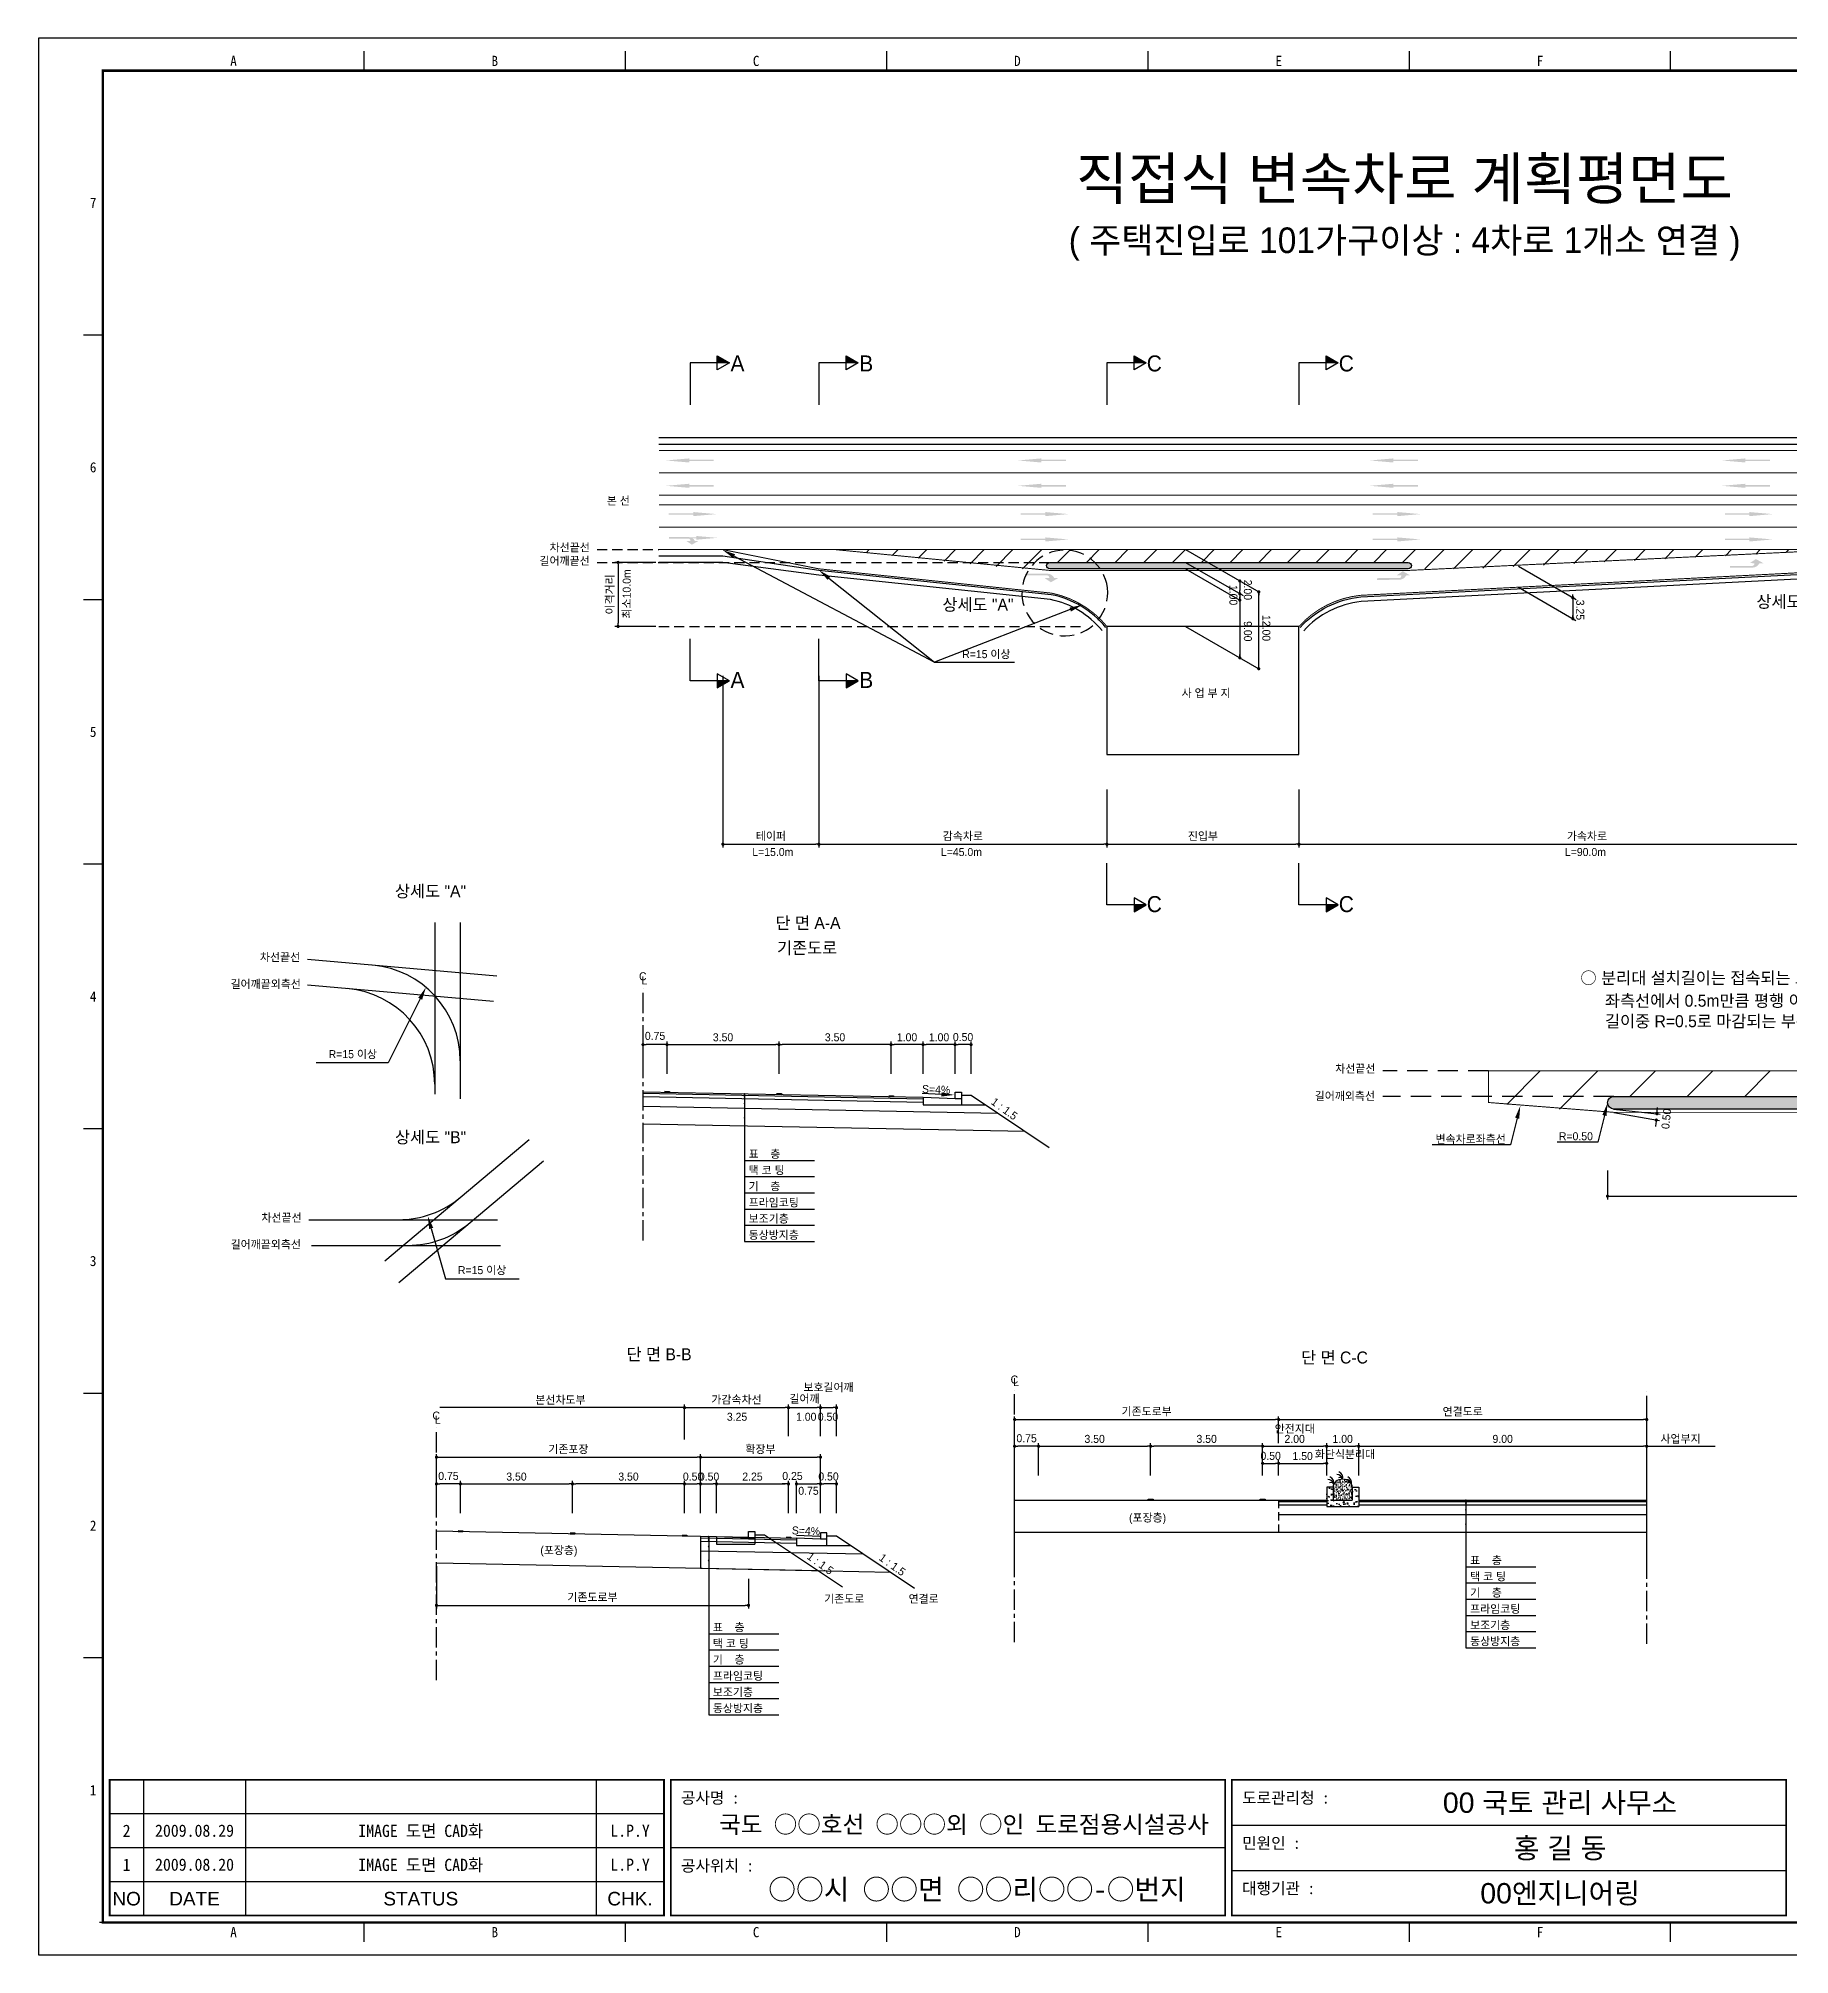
# Model space of a CAD drawing. Header units: millimetres. Extents: x 514 to 938, y -6 to 294.
# Drawn here: x 514.4 to 788, y -5.6 to 293.7 of the extents above; entities that cross this region are included whole.
import ezdxf
from ezdxf.enums import TextEntityAlignment as Align

# ---------------------------------------------------------------- set-up
doc = ezdxf.new("R2010")
doc.units = ezdxf.units.MM
doc.linetypes.add('CENTER', pattern=[50.8, 31.75, -6.35, 6.35, -6.35])
doc.linetypes.add('HIDDEN', pattern=[9.525, 6.35, -3.175])
for name, color, linetype in [('CC-GSTR-0004', 4, 'Continuous'), ('CM-LANE-0030', 30, 'Continuous'), ('CZ-DIMT-0002', 7, 'Continuous'), ('CZ-EXST-0002', 1, 'Continuous'), ('CZ-LIN1-0007', 7, 'Continuous'), ('CZ-LIN2-0003', 3, 'Continuous'), ('CZ-LINE-0001', 7, 'Continuous'), ('CZ-TEXT-BOX0', 7, 'Continuous'), ('TITLE', 7, 'Continuous')]:
    doc.layers.add(name, color=color, linetype=linetype)
doc.styles.add('견고딕', font='arial.ttf')
doc.styles.add('돋움', font='')
doc.styles.add('돋음체', font='')
doc.styles.get('돋움').set_extended_font_data('Dotum')
doc.styles.get('돋음체').set_extended_font_data('DotumChe')

# ---------------------------------------------------------------- blocks, each defined once
blk = doc.blocks.new('_Dot')
at = {"color": 0, "linetype": 'ByBlock', "lineweight": -2}
blk.add_line((-0.5, 0), (-1, 0), dxfattribs=at)
at = {"color": 0, "linetype": 'ByBlock', "const_width": 0.5}
blk.add_lwpolyline([(-0.25, 0, 1), (0.25, 0, 1)], format="xyb", close=True, dxfattribs=at)

msp = doc.modelspace()

# ---------------------------------------------------------------- hatches: boundary and pattern name
at = {"layer": 'CM-LANE-0030'}
h = msp.add_hatch(dxfattribs=at)
h.set_pattern_fill('ANSI31', color=256, style=0)
h.set_pattern_definition([(45, (516.08, 453.9392), (-2.245064, 2.245064), [])])
h.paths.add_polyline_path([(796.39, 213.87), (638.89, 213.87), (667.57, 210.87), (672.4, 210.87, -1), (672.4, 211.87), (728.41, 211.87, -1), (728.41, 210.87), (738.15, 210.87)])
at = {"layer": 'CZ-EXST-0002'}
h = msp.add_hatch(dxfattribs=at)
h.set_pattern_fill('AR-CONC', color=256, scale=0.01, style=0)
h.set_pattern_definition([(50, (-392.4626, 3548.2395), (1.8218467, -0.15939086), [0.1905, -2.0955]), (355, (-392.4626, 3548.2395), (-0.3524283, 1.9105664), [0.1524, -1.6764]), (100.451, (-392.3108, 3548.2262), (1.469425, 1.7511669), [0.1619, -1.7809]), (46.1842, (-392.4626, 3548.7475), (2.7107904, -0.4204233), [0.28575, -3.14325]), (96.6356, (-392.2367, 3548.7125), (2.3740423, 2.4742556), [0.24285, -2.67135]), (351.184, (-392.4626, 3548.7475), (2.374046, 2.4742512), [0.2286, -2.5146]), (21, (-392.2086, 3548.6205), (1.5161488, -1.0226552), [0.1905, -2.0955]), (326, (-392.2086, 3548.6205), (0.6180203, 1.8418797), [0.1524, -1.6764]), (71.4514, (-392.0823, 3548.5353), (2.1341649, 0.8192286), [0.1619, -1.7809]), (37.5, (-392.46265, 3548.2395), (0.03088603, 0.84555039), [0, -1.65608, 0, -1.7018, 0, -1.68275]), (7.5, (-392.46265, 3548.2395), (0.66819663, 1.00180575), [0, -0.97028, 0, -1.61798, 0, -0.64135]), (327.5, (-393.0291, 3548.2395), (1.35590595, -0.05728744), [0, -0.635, 0, -1.9812, 0, -2.6289]), (317.5, (-393.2831, 3548.2395), (1.4812918, 0.2542649), [0, -0.8255, 0, -1.31572, 0, -1.8669])])
h.paths.add_polyline_path([(720.66, 64.39), (720.66, 67.39), (719.66, 67.39), (719.66, 65.39), (716.66, 65.39), (716.66, 67.39), (715.66, 67.39), (715.66, 64.39)])
h = msp.add_hatch(dxfattribs=at)
h.set_pattern_fill('AR-SAND', color=256, scale=0.01, style=0)
h.set_pattern_definition([(37.5, (-392.46265, 3548.2395), (-0.016000313, 0.489413237), [0, -0.38608, 0, -0.4318, 0, -0.41275]), (7.5, (-392.46265, 3548.2395), (0.44952328, 0.7168251), [0, -0.20828, 0, -0.34798, 0, -0.13335]), (327.5, (-392.77507, 3548.2395), (0.79099237, 0.001437185), [0, -0.127, 0, -0.4572, 0, -0.5969]), (317.5, (-392.7751, 3548.2395), (0.76355645, 0.22292932), [0, -0.0635, 0, -0.29972, 0, -0.3429])])
edge = h.paths.add_edge_path()
edge.add_ellipse((718.16, 67.39), major_axis=(-1.5, 0), ratio=0.829212, start_angle=180, end_angle=360)
edge.add_line((716.66, 67.39), (716.66, 65.39))
edge.add_line((716.66, 65.39), (719.66, 65.39))
edge.add_line((719.66, 65.39), (719.66, 67.39))
at = {"layer": 'CZ-LIN1-0007'}
for points in [[(616.08, 228.12), (616.08, 227.91), (619.91, 227.91), (619.91, 227.69), (616.08, 227.69), (616.08, 227.48), (612.43, 227.8)], [(671.08, 228.12), (671.08, 227.91), (674.91, 227.91), (674.91, 227.69), (671.08, 227.69), (671.08, 227.48), (667.43, 227.8)], [(726.08, 228.12), (726.08, 227.91), (729.91, 227.91), (729.91, 227.69), (726.08, 227.69), (726.08, 227.48), (722.43, 227.8)], [(781.08, 228.12), (781.08, 227.91), (784.91, 227.91), (784.91, 227.69), (781.08, 227.69), (781.08, 227.48), (777.43, 227.8)], [(616.08, 224.16), (616.08, 223.95), (619.91, 223.95), (619.91, 223.73), (616.08, 223.73), (616.08, 223.52), (612.43, 223.84)], [(671.08, 224.16), (671.08, 223.95), (674.91, 223.95), (674.91, 223.73), (671.08, 223.73), (671.08, 223.52), (667.43, 223.84)], [(726.08, 224.16), (726.08, 223.95), (729.91, 223.95), (729.91, 223.73), (726.08, 223.73), (726.08, 223.52), (722.43, 223.84)], [(781.08, 224.16), (781.08, 223.95), (784.91, 223.95), (784.91, 223.73), (781.08, 223.73), (781.08, 223.52), (777.43, 223.84)], [(616.69, 219.74), (616.69, 219.53), (612.87, 219.53), (612.87, 219.32), (616.69, 219.32), (616.69, 219.1), (620.34, 219.42)], [(671.69, 219.74), (671.69, 219.53), (667.87, 219.53), (667.87, 219.32), (671.69, 219.32), (671.69, 219.1), (675.34, 219.42)], [(726.69, 219.74), (726.69, 219.53), (722.87, 219.53), (722.87, 219.32), (726.69, 219.32), (726.69, 219.1), (730.34, 219.42)], [(781.69, 219.74), (781.69, 219.53), (777.87, 219.53), (777.87, 219.32), (781.69, 219.32), (781.69, 219.1), (785.34, 219.42)], [(616.05, 215.82, -0.267976), (616.95, 215.22), (617.51, 215.22), (616.48, 214.64), (615.64, 215.21), (616.25, 215.22, 0.504994), (615.98, 215.58), (612.93, 215.6), (612.93, 215.84)], [(617.18, 216), (617.18, 215.8), (613.75, 215.8), (613.75, 215.61), (617.18, 215.61), (617.18, 215.42), (620.45, 215.71)], [(671.69, 215.78), (671.69, 215.57), (667.87, 215.57), (667.87, 215.36), (671.69, 215.36), (671.69, 215.14), (675.34, 215.46)], [(726.69, 215.78), (726.69, 215.57), (722.87, 215.57), (722.87, 215.36), (726.69, 215.36), (726.69, 215.14), (730.34, 215.46)], [(781.69, 215.78), (781.69, 215.57), (777.87, 215.57), (777.87, 215.36), (781.69, 215.36), (781.69, 215.14), (785.34, 215.46)], [(672.07, 210.11, -0.267976), (673.1, 209.43), (673.73, 209.43), (672.56, 208.77), (671.62, 209.42), (672.31, 209.42, 0.504994), (672, 209.84), (668.54, 209.86), (668.54, 210.13)], [(727.06, 209.16, 0.267976), (728.09, 209.84), (728.72, 209.84), (727.55, 210.5), (726.6, 209.85), (727.3, 209.85, -0.504994), (726.99, 209.43), (723.52, 209.41), (723.53, 209.14)], [(782.24, 211.06, 0.267976), (783.27, 211.75), (783.89, 211.75), (782.72, 212.4), (781.78, 211.76), (782.47, 211.75, -0.504994), (782.16, 211.33), (778.7, 211.31), (778.7, 211.04)], [(612.98, 129.11), (612.98, 129.24), (612.23, 129.25), (612.23, 129.13)], [(630.48, 128.76), (630.48, 128.89), (629.73, 128.9), (629.73, 128.78)], [(647.98, 128.41), (647.98, 128.54), (647.23, 128.55), (647.23, 128.43)], [(688.53, 65.39), (688.53, 65.52), (687.78, 65.52), (687.78, 65.39)], [(706.03, 65.39), (706.03, 65.52), (705.28, 65.52), (705.28, 65.39)], [(580.7, 60.48), (580.7, 60.6), (579.95, 60.62), (579.95, 60.49)], [(598.2, 60.13), (598.2, 60.25), (597.45, 60.27), (597.45, 60.14)], [(615.7, 59.78), (615.7, 59.9), (614.95, 59.92), (614.95, 59.79)], [(631.95, 59.45), (631.95, 59.58), (631.2, 59.59), (631.2, 59.47)]]:
    msp.add_hatch(color=256, dxfattribs=at).paths.add_polyline_path(points)
at = {"layer": 'CZ-LIN2-0003'}
h = msp.add_hatch(dxfattribs=at)
h.set_pattern_fill('CROSS', color=256, scale=0.075, style=0)
h.set_pattern_definition([(0, (516.0799, 453.9392), (0.47625, 0.47625), [0.238125, -0.714375]), (90, (516.199, 453.8201), (-0.47625, 0.47625), [0.238125, -0.714375])])
h.paths.add_polyline_path([(728.41, 211.87), (672.4, 211.87, 1), (672.4, 210.87), (728.41, 210.87, 1)])
h = msp.add_hatch(dxfattribs=at)
h.set_pattern_fill('CROSS', color=256, scale=0.15, style=0)
h.set_pattern_definition([(0, (447.892, 612.586), (0.9525, 0.9525), [0.47625, -1.42875]), (90, (448.1301, 612.3478), (-0.9525, 0.9525), [0.47625, -1.42875])])
h.paths.add_polyline_path([(872.56, 128.46), (760.54, 128.46, 1), (760.54, 126.46), (872.56, 126.46, 1)])
at = {"layer": 'CZ-LINE-0001'}
for points in [[(620.45, 244.14), (620.45, 243.04), (622.35, 243.04)], [(640.57, 244.14), (640.57, 243.04), (642.47, 243.04)], [(685.57, 244.14), (685.57, 243.04), (687.47, 243.04)], [(715.57, 244.14), (715.57, 243.04), (717.47, 243.04)], [(622.35, 193.37), (620.45, 193.37), (620.45, 192.27)], [(642.47, 193.37), (640.57, 193.37), (640.57, 192.27)], [(687.47, 158.36), (685.57, 158.36), (685.57, 157.26)], [(717.47, 158.36), (715.57, 158.36), (715.57, 157.26)]]:
    msp.add_hatch(color=256, dxfattribs=at).paths.add_polyline_path(points)

# ---------------------------------------------------------------- linework, layer by layer
at = {"color": 0, "linetype": 'ByBlock', "lineweight": -2}
for p, q in [((702.09, 208.72), (702.09, 208.47)), ((702.09, 207.22), (702.09, 207.47)), ((702.09, 206.72), (702.09, 206.47)), ((705.05, 207.01), (705.05, 206.76)), ((754.12, 206.6), (754.12, 206.85)), ((702.09, 206.22), (702.09, 206.47)), ((754.11, 203.35), (754.11, 203.6)), ((754.12, 206.1), (754.12, 205.85)), ((702.09, 197.22), (702.09, 197.47)), ((705.05, 195.51), (705.05, 195.76)), ((767.29, 126), (767.32, 126.24)), ((767.14, 124.5), (767.11, 124.26)), ((615.08, 79.83), (614.83, 79.83)), ((765.91, 73.8), (766.16, 73.8))]:
    msp.add_line(p, q, dxfattribs=at)
at = {"color": 0, "linetype": 'ByBlock', "const_width": 0.25}
for points in [[(702.09, 208.84, 1), (702.09, 209.09, 1)], [(702.09, 206.84, 1), (702.09, 207.09, 1)], [(702.09, 207.09, 1), (702.09, 206.84, 1)], [(705.05, 207.14, 1), (705.05, 207.39, 1)], [(754.12, 206.48, 1), (754.12, 206.23, 1)], [(754.12, 206.23, 1), (754.12, 206.48, 1)], [(702.09, 206.09, 1), (702.09, 205.84, 1)], [(754.11, 203.23, 1), (754.11, 202.98, 1)], [(702.09, 197.09, 1), (702.09, 196.84, 1)], [(705.05, 195.39, 1), (705.05, 195.14, 1)], [(767.28, 125.87, 1), (767.25, 125.62, 1)], [(767.15, 124.63, 1), (767.18, 124.88, 1)], [(615.2, 79.83, 1), (615.45, 79.83, 1)], [(765.78, 73.8, 1), (765.53, 73.8, 1)]]:
    msp.add_lwpolyline(points, format="xyb", close=True, dxfattribs=at)
at = {"layer": 'CC-GSTR-0004'}
for p, q in [((657.6, 129.12), (658.6, 129.12)), ((657.6, 128.12), (657.6, 129.12)), ((658.6, 129.12), (658.6, 127.12)), ((652.6, 128.32), (657.6, 128.12)), ((652.6, 128.32), (652.6, 127.12)), ((652.6, 127.12), (658.6, 127.12)), ((657.6, 128.12), (658.6, 128.12))]:
    msp.add_line(p, q, dxfattribs=at)
for points in [[(611.33, 231.37), (841.33, 231.37)], [(611.33, 230.37), (841.33, 230.37)], [(637.58, 59.28), (636.58, 59.28), (632.83, 59.43), (632.83, 58.28), (637.58, 58.28), (637.58, 60.28), (636.58, 60.28), (636.58, 59.28)]]:
    msp.add_lwpolyline(points, dxfattribs=at)
for points in [[(681.14, 201.72, 0.173179), (672.63, 206.83), (636.33, 210.62), (621.33, 212.87), (611.33, 212.87)], [(711.52, 201.71, -0.185887), (720.98, 206.49), (801.33, 210.62), (831.33, 212.87), (841.33, 212.87)], [(680.56, 201.24, 0.172539), (672.52, 206.08), (636.33, 209.87), (621.33, 211.87), (611.33, 211.87)], [(841.33, 211.87), (831.33, 211.87), (801.33, 209.87), (721.04, 205.74, 0.185554), (712.07, 201.2)]]:
    msp.add_lwpolyline(points, format="xyb", dxfattribs=at)
at = {"layer": 'CM-LANE-0030'}
for p, q in [((743.79, 127.2), (749.04, 132.46)), ((752.02, 126.46), (758.02, 132.46)), ((763.01, 128.46), (767.01, 132.46)), ((771.99, 128.46), (775.99, 132.46)), ((780.97, 128.46), (784.97, 132.46))]:
    msp.add_line(p, q, dxfattribs=at)
at = {"layer": 'CM-LANE-0030', "const_width": 0.15}
for points in [[(611.33, 222.37), (841.33, 222.37)], [(611.33, 220.87), (841.33, 220.87)]]:
    msp.add_lwpolyline(points, dxfattribs=at)
for points in [[(638.89, 213.87), (796.39, 213.87), (728.41, 210.62), (672.4, 210.62)], [(740.94, 127.5), (760.54, 125.96), (872.4, 125.96), (896.9, 126.71), (896.9, 132.46), (740.94, 132.46)]]:
    msp.add_lwpolyline(points, close=True, dxfattribs=at)
at = {"layer": 'CZ-EXST-0002'}
for p, q in [((576.31, 155.6), (576.31, 128.82)), ((580.29, 155.6), (580.29, 128.08)), ((586, 147.23), (556.41, 149.86)), ((585.51, 143.26), (556.41, 145.84)), ((568.51, 102.75), (591.06, 121.74)), ((570.72, 99.38), (593.32, 118.41)), ((556.64, 109.18), (586.12, 109.18)), ((557.05, 105.18), (586.6, 105.18)), ((666.91, 65.39), (708.16, 65.39)), ((576.58, 60.56), (620.33, 59.68)), ((625.33, 60.48), (626.33, 60.48)), ((625.33, 59.48), (625.33, 60.48)), ((626.33, 60.48), (626.33, 58.48)), ((626.33, 59.98), (627.83, 59.98)), ((627.83, 59.98), (640.03, 51.85)), ((666.91, 60.39), (708.16, 60.39)), ((620.33, 59.68), (625.33, 59.48)), ((620.33, 59.68), (620.33, 58.48)), ((620.33, 58.48), (626.33, 58.48)), ((625.33, 59.48), (626.33, 59.48)), ((576.58, 55.56), (636.25, 54.37))]:
    msp.add_line(p, q, dxfattribs=at)
at = {"layer": 'CZ-LIN1-0007'}
for p, q in [((612.23, 129.25), (612.98, 129.24)), ((612.23, 129.13), (612.98, 129.11)), ((612.98, 129.24), (612.98, 129.11)), ((629.73, 128.9), (630.48, 128.89)), ((629.73, 128.78), (630.48, 128.76)), ((630.48, 128.89), (630.48, 128.76)), ((647.23, 128.55), (647.98, 128.54)), ((647.23, 128.43), (647.98, 128.41)), ((647.98, 128.54), (647.98, 128.41)), ((687.78, 65.39), (687.78, 65.52)), ((687.78, 65.52), (688.53, 65.52)), ((688.53, 65.39), (687.78, 65.39)), ((688.53, 65.52), (688.53, 65.39)), ((705.28, 65.39), (705.28, 65.52)), ((705.28, 65.52), (706.03, 65.52)), ((706.03, 65.39), (705.28, 65.39)), ((706.03, 65.52), (706.03, 65.39)), ((579.95, 60.62), (580.7, 60.6)), ((579.95, 60.49), (580.7, 60.48)), ((580.7, 60.6), (580.7, 60.48)), ((597.45, 60.27), (598.2, 60.25)), ((597.45, 60.14), (598.2, 60.13)), ((598.2, 60.25), (598.2, 60.13)), ((614.95, 59.92), (615.7, 59.9)), ((615.7, 59.9), (615.7, 59.78)), ((614.95, 59.79), (615.7, 59.78)), ((631.2, 59.59), (631.95, 59.58)), ((631.2, 59.47), (631.95, 59.45)), ((631.95, 59.58), (631.95, 59.45))]:
    msp.add_line(p, q, dxfattribs=at)
at = {"layer": 'CZ-LIN1-0007', "const_width": 0.15}
msp.add_lwpolyline([(611.33, 229.37), (841.33, 229.37)], dxfattribs=at)
at = {"layer": 'CZ-LIN1-0007', "linetype": 'HIDDEN', "const_width": 0.15}
for points in [[(611.33, 225.87), (841.33, 225.87)], [(611.33, 217.37), (841.33, 217.37)], [(621.33, 213.87), (639.72, 213.87)]]:
    msp.add_lwpolyline(points, dxfattribs=at)
at = {"layer": 'CZ-LIN1-0007', "const_width": 0.15}
for points in [[(681.33, 201.87, 0.173382), (672.67, 207.07), (636.33, 210.87), (621.33, 213.87), (611.33, 213.87)], [(841.33, 213.87), (831.33, 213.87), (801.33, 210.87), (720.96, 206.73, 0.185992), (711.33, 201.87)]]:
    msp.add_lwpolyline(points, format="xyb", dxfattribs=at)
at = {"layer": 'CZ-LIN2-0003'}
for p, q in [((608.85, 129.19), (652.6, 128.32)), ((608.85, 128.94), (652.6, 128.07)), ((608.85, 128.44), (652.6, 127.57)), ((608.85, 126.94), (664.28, 125.84)), ((658.6, 128.62), (660.1, 128.62)), ((658.6, 127.12), (662.35, 127.12)), ((660.1, 128.62), (672.31, 120.48)), ((608.85, 124.19), (668.53, 123)), ((716.66, 67.39), (715.66, 67.39)), ((715.66, 67.39), (715.66, 64.39)), ((716.66, 67.39), (716.66, 65.39)), ((719.66, 67.39), (719.66, 65.39)), ((719.66, 67.39), (720.66, 67.39)), ((720.66, 67.39), (720.66, 64.39)), ((708.16, 65.39), (715.66, 65.39)), ((708.16, 65.14), (715.66, 65.14)), ((708.16, 64.64), (715.66, 64.64)), ((708.16, 63.14), (765.66, 63.14)), ((715.66, 64.39), (720.66, 64.39)), ((716.66, 65.39), (719.66, 65.39)), ((720.66, 65.39), (765.66, 65.39)), ((720.66, 65.14), (765.66, 65.14)), ((720.66, 64.64), (765.66, 64.64)), ((708.16, 60.39), (765.66, 60.39)), ((617.83, 59.73), (632.83, 59.43)), ((617.83, 59.73), (617.83, 54.73)), ((617.83, 59.48), (632.83, 59.18)), ((617.83, 58.98), (632.83, 58.68)), ((617.83, 57.48), (643.29, 56.98)), ((637.58, 59.78), (639.08, 59.78)), ((637.58, 58.28), (641.33, 58.28)), ((639.08, 59.78), (651.28, 51.65)), ((617.83, 54.73), (647.54, 54.14))]:
    msp.add_line(p, q, dxfattribs=at)
for points in [[(728.41, 210.87), (672.4, 210.87, -1), (672.4, 211.87), (728.41, 211.87, -1)], [(872.56, 126.46), (760.54, 126.46, -1), (760.54, 128.46), (872.56, 128.46, -1)]]:
    msp.add_lwpolyline(points, format="xyb", close=True, dxfattribs=at)
msp.add_lwpolyline([(711.33, 201.87), (681.33, 201.87), (681.33, 181.87), (711.33, 181.87)], close=True, dxfattribs=at)
for centre, radius, start, end in [((565.29, 134.01), 15, 0, 84.9204), ((561.31, 130.35), 15, 0, 84.9204), ((570.67, 124.18), 15, 270, 310.097), ((572.13, 120.18), 15, 270, 310.097), ((715.78, 68.08), 1, 347.1802, 67.3267), ((717.28, 68.52), 0.88, 7.8639, 92.7752), ((717.74, 68.49), 0.44, 19.771, 124.0366), ((717.18, 68.86), 1, 347.1802, 67.3267), ((718.57, 68.08), 1, 347.1802, 67.3267), ((715.89, 67.73), 0.88, 7.8639, 92.7752), ((716.35, 67.7), 0.44, 19.771, 124.0366), ((718.68, 67.73), 0.88, 7.8639, 92.7752), ((719.14, 67.7), 0.44, 19.771, 124.0366)]:
    msp.add_arc(centre, radius, start, end, dxfattribs=at)
msp.add_ellipse((718.16, 67.39), major_axis=(-1.5, 0), ratio=0.829212, start_param=3.141593, end_param=6.283185, dxfattribs=at)
at = {"layer": 'CZ-LINE-0001'}
for p, q in [((622.35, 243.04), (616.21, 243.04)), ((616.21, 243.04), (616.21, 236.5)), ((620.45, 241.94), (620.45, 244.14)), ((620.45, 244.14), (622.35, 243.04)), ((622.35, 243.04), (620.45, 241.94)), ((642.47, 243.04), (636.33, 243.04)), ((636.33, 243.04), (636.33, 236.5)), ((640.57, 241.94), (640.57, 244.14)), ((640.57, 244.14), (642.47, 243.04)), ((642.47, 243.04), (640.57, 241.94)), ((687.47, 243.04), (681.33, 243.04)), ((681.33, 243.04), (681.33, 236.5)), ((685.57, 241.94), (685.57, 244.14)), ((685.57, 244.14), (687.47, 243.04)), ((687.47, 243.04), (685.57, 241.94)), ((717.47, 243.04), (711.33, 243.04)), ((711.33, 243.04), (711.33, 236.5)), ((715.57, 241.94), (715.57, 244.14)), ((715.57, 244.14), (717.47, 243.04)), ((717.47, 243.04), (715.57, 241.94)), ((693.6, 213.87), (705.05, 207.26)), ((610.83, 211.87), (604.45, 211.87)), ((604.95, 211.37), (604.95, 202.37)), ((693.6, 211.87), (702.59, 206.68)), ((693.6, 211.87), (702.59, 206.68)), ((693.6, 210.87), (702.09, 205.97)), ((745.62, 211.26), (754.62, 206.07)), ((702.09, 208.47), (702.09, 207.47)), ((705.05, 195.26), (705.05, 207.26)), ((745.61, 208.01), (754.61, 202.81)), ((702.09, 206.47), (702.09, 196.97)), ((754.12, 205.85), (754.12, 202.85)), ((610.83, 201.87), (604.45, 201.87)), ((693.6, 201.87), (705.05, 195.26)), ((616.21, 193.37), (616.21, 199.91)), ((636.33, 193.37), (636.33, 199.91)), ((654.39, 196.28), (666.91, 196.28)), ((622.35, 193.37), (616.21, 193.37)), ((622.35, 193.37), (620.45, 194.47)), ((620.45, 194.47), (620.45, 192.27)), ((620.45, 192.27), (622.35, 193.37)), ((621.33, 194.13), (621.33, 167.35)), ((636.33, 194.13), (636.33, 167.35)), ((636.33, 194.13), (636.33, 167.35)), ((642.47, 193.37), (636.33, 193.37)), ((642.47, 193.37), (640.57, 194.47)), ((640.57, 194.47), (640.57, 192.27)), ((640.57, 192.27), (642.47, 193.37)), ((681.33, 176.41), (681.33, 167.35)), ((681.33, 176.41), (681.33, 167.35)), ((711.33, 176.41), (711.33, 167.35)), ((711.33, 176.41), (711.33, 167.35)), ((621.83, 167.85), (635.83, 167.85)), ((636.83, 167.85), (680.83, 167.85)), ((681.83, 167.85), (710.83, 167.85)), ((711.83, 167.85), (800.83, 167.85)), ((681.33, 158.36), (681.33, 164.9)), ((711.33, 158.36), (711.33, 164.9)), ((687.47, 158.36), (685.57, 159.46)), ((685.57, 159.46), (685.57, 157.26)), ((717.47, 158.36), (715.57, 159.46)), ((715.57, 159.46), (715.57, 157.26)), ((687.47, 158.36), (681.33, 158.36)), ((685.57, 157.26), (687.47, 158.36)), ((717.47, 158.36), (711.33, 158.36)), ((715.57, 157.26), (717.47, 158.36)), ((608.85, 131.99), (608.85, 137.04)), ((612.1, 136.54), (609.35, 136.54)), ((612.6, 131.99), (612.6, 137.04)), ((612.6, 131.99), (612.6, 137.04)), ((613.1, 136.54), (629.6, 136.54)), ((630.1, 131.99), (630.1, 137.04)), ((630.1, 131.99), (630.1, 137.04)), ((647.1, 136.54), (630.6, 136.54)), ((647.6, 131.99), (647.6, 137.04)), ((647.6, 131.99), (647.6, 137.04)), ((652.1, 136.54), (648.1, 136.54)), ((652.6, 131.99), (652.6, 137.04)), ((652.6, 131.99), (652.6, 137.04)), ((657.1, 136.54), (653.1, 136.54)), ((657.6, 134.43), (657.6, 137.04)), ((657.6, 131.99), (657.6, 137.04)), ((659.6, 136.54), (658.1, 136.54)), ((660.1, 131.99), (660.1, 137.04)), ((624.7, 128.88), (624.7, 105.79)), ((760.49, 126.46), (767.77, 125.7)), ((760.54, 125.96), (767.66, 124.7)), ((767.32, 126.24), (767.37, 126.74)), ((767.11, 124.26), (767.06, 123.76)), ((624.7, 118.45), (635.64, 118.45)), ((759.54, 116.9), (759.54, 112.37)), ((624.7, 115.92), (635.64, 115.92)), ((624.7, 113.39), (635.64, 113.39)), ((624.7, 110.86), (635.64, 110.86)), ((760.04, 112.87), (873.06, 112.87)), ((624.7, 108.33), (635.64, 108.33)), ((624.7, 105.79), (635.64, 105.79)), ((614.83, 79.83), (577.08, 79.83)), ((615.33, 74.85), (615.33, 80.33)), ((615.33, 75.35), (615.33, 80.33)), ((615.83, 79.83), (631.08, 79.83)), ((631.58, 75.35), (631.58, 80.33)), ((631.58, 75.35), (631.58, 80.33)), ((632.08, 79.83), (636.08, 79.83)), ((636.58, 75.35), (636.58, 80.33)), ((636.58, 75.35), (636.58, 80.33)), ((637.08, 79.83), (638.58, 79.83)), ((639.08, 75.35), (639.08, 80.33)), ((666.91, 74.3), (666.91, 78.47)), ((667.41, 77.97), (707.66, 77.97)), ((708.16, 74.3), (708.16, 78.47)), ((708.16, 74.3), (708.16, 78.47)), ((708.66, 77.97), (765.16, 77.97)), ((765.66, 74.3), (765.66, 78.47)), ((576.58, 68.41), (576.58, 72.58)), ((577.08, 72.08), (617.33, 72.08)), ((617.83, 68.41), (617.83, 72.58)), ((617.83, 68.41), (617.83, 72.58)), ((618.33, 72.08), (636.08, 72.08)), ((636.58, 68.41), (636.58, 72.58)), ((666.91, 54.22), (666.91, 74.62)), ((666.91, 69.25), (666.91, 74.3)), ((670.16, 73.8), (667.41, 73.8)), ((670.66, 69.25), (670.66, 74.3)), ((670.66, 69.25), (670.66, 74.3)), ((671.16, 73.8), (687.66, 73.8)), ((688.16, 69.25), (688.16, 74.3)), ((688.16, 69.25), (688.16, 74.3)), ((705.16, 73.8), (688.66, 73.8)), ((705.66, 69.25), (705.66, 74.3)), ((705.66, 69.25), (705.66, 74.3)), ((706.16, 73.8), (715.16, 73.8)), ((715.66, 69.25), (715.66, 74.3)), ((715.66, 69.25), (715.66, 74.3)), ((716.16, 73.8), (720.16, 73.8)), ((720.66, 69.25), (720.66, 74.3)), ((720.66, 69.25), (720.66, 74.3)), ((721.16, 73.8), (765.16, 73.8)), ((765.66, 53.97), (765.66, 74.37)), ((765.66, 69.25), (765.66, 74.3)), ((765.66, 69.25), (765.66, 74.3)), ((766.16, 73.8), (776.37, 73.8)), ((705.66, 69.25), (705.66, 71.62)), ((706.16, 71.12), (707.66, 71.12)), ((708.16, 69.25), (708.16, 71.62)), ((708.16, 69.25), (708.16, 71.62)), ((708.66, 71.12), (715.16, 71.12)), ((715.66, 69.25), (715.66, 71.62)), ((576.58, 63.35), (576.58, 68.41)), ((579.83, 67.91), (577.08, 67.91)), ((580.33, 63.35), (580.33, 68.41)), ((580.33, 63.35), (580.33, 68.41)), ((580.83, 67.91), (597.33, 67.91)), ((597.83, 63.35), (597.83, 68.41)), ((597.83, 63.35), (597.83, 68.41)), ((614.83, 67.91), (598.33, 67.91)), ((615.33, 63.35), (615.33, 68.41)), ((615.33, 63.35), (615.33, 68.41)), ((615.83, 67.91), (617.33, 67.91)), ((617.83, 63.35), (617.83, 68.41)), ((617.83, 63.35), (617.83, 68.41)), ((618.33, 67.91), (619.83, 67.91)), ((620.33, 63.35), (620.33, 68.41)), ((620.33, 63.35), (620.33, 68.41)), ((620.83, 67.91), (631.08, 67.91)), ((631.08, 67.91), (630.58, 67.91)), ((631.58, 63.35), (631.58, 68.41)), ((631.58, 63.35), (631.58, 68.41)), ((632.83, 63.35), (632.83, 68.41)), ((632.83, 63.35), (632.83, 68.41)), ((633.33, 67.91), (633.83, 67.91)), ((633.33, 67.91), (636.08, 67.91)), ((636.58, 63.35), (636.58, 68.41)), ((636.58, 65.8), (636.58, 68.41)), ((638.58, 67.91), (637.08, 67.91)), ((639.08, 63.35), (639.08, 68.41)), ((737.42, 65.39), (737.42, 42.31)), ((619.11, 59.71), (619.11, 31.85)), ((576.58, 55.06), (576.58, 48.44)), ((737.42, 54.97), (748.35, 54.97)), ((625.33, 53.06), (625.33, 48.44)), ((737.42, 52.44), (748.35, 52.44)), ((577.08, 48.94), (624.83, 48.94)), ((737.42, 49.91), (748.35, 49.91)), ((737.42, 47.37), (748.35, 47.37)), ((619.11, 44.51), (630.05, 44.51)), ((619.11, 41.97), (630.05, 41.97)), ((737.42, 44.84), (748.35, 44.84)), ((737.42, 42.31), (748.35, 42.31)), ((619.11, 39.44), (630.05, 39.44)), ((619.11, 36.91), (630.05, 36.91)), ((619.11, 34.38), (630.05, 34.38)), ((619.11, 31.85), (630.05, 31.85))]:
    msp.add_line(p, q, dxfattribs=at)
at = {"layer": 'CZ-LINE-0001', "linetype": 'HIDDEN', "ltscale": 0.25}
for p, q in [((601.67, 213.87), (611.33, 213.87)), ((601.67, 211.87), (672.4, 211.87)), ((611.33, 201.87), (677.78, 201.87))]:
    msp.add_line(p, q, dxfattribs=at)
at = {"layer": 'CZ-LINE-0001', "linetype": 'HIDDEN', "ltscale": 0.35}
msp.add_line((681.4, 207.88), (681.4, 207.88), dxfattribs=at)
at = {"layer": 'CZ-LINE-0001', "linetype": 'CENTER', "ltscale": 0.1}
for p, q in [((608.85, 105.92), (608.85, 145.3)), ((666.91, 43.18), (666.91, 82.56)), ((765.66, 42.93), (765.66, 82.31)), ((576.58, 37.28), (576.58, 76.66))]:
    msp.add_line(p, q, dxfattribs=at)
at = {"layer": 'CZ-LINE-0001', "linetype": 'HIDDEN', "ltscale": 0.5}
for p, q in [((740.94, 132.46), (724.42, 132.46)), ((760.54, 128.46), (724.42, 128.46))]:
    msp.add_line(p, q, dxfattribs=at)
at = {"layer": 'CZ-LINE-0001', "linetype": 'HIDDEN', "ltscale": 0.2}
msp.add_line((708.16, 65.39), (708.16, 60.39), dxfattribs=at)
at = {"layer": 'CZ-LINE-0001'}
for points in [[(623.09, 212.85), (654.39, 196.28)], [(637.9, 209.41), (654.39, 196.28)], [(675.59, 204.5), (654.39, 196.28)], [(574.04, 143.71), (569.04, 133.69), (557.8, 133.69)], [(655.48, 128.76), (652.47, 128.88)], [(745.42, 125.04), (744.37, 120.86), (732.14, 120.86)], [(759.05, 125.47), (758, 121.29), (751.66, 121.29)], [(575.76, 107.83), (577.99, 99.95), (589.49, 99.95)], [(636.47, 59.69), (632.83, 59.84)]]:
    msp.add_lwpolyline(points, dxfattribs=at)
at = {"layer": 'CZ-LINE-0001', "linetype": 'HIDDEN', "ltscale": 0.35}
msp.add_arc((674.75, 207.09), 6.7, 6.7667, 6.749, dxfattribs=at)
at = {"layer": 'CZ-LINE-0001', "linetype": 'ByBlock'}
for centre, start, end in [((624.7, 128.82), 0, 180), ((624.7, 128.82), 0, 180), ((624.7, 128.82), 180, 0), ((624.7, 128.82), 180, 0), ((624.7, 128.62), 0, 180), ((624.7, 128.62), 0, 180), ((624.7, 128.62), 180, 0), ((624.7, 128.62), 180, 0), ((624.7, 128.38), 0, 180), ((624.7, 128.38), 0, 180), ((624.7, 128.38), 180, 0), ((624.7, 128.38), 180, 0), ((624.7, 128.13), 0, 180), ((624.7, 128.13), 0, 180), ((624.7, 128.13), 180, 0), ((624.7, 128.13), 180, 0), ((624.7, 127.33), 0, 180), ((624.7, 127.33), 0, 180), ((624.7, 127.33), 180, 0), ((624.7, 127.33), 180, 0), ((624.7, 125.1), 0, 180), ((624.7, 125.1), 0, 180), ((624.7, 125.1), 180, 0), ((624.7, 125.1), 180, 0), ((737.41, 64.64), 0, 180), ((737.41, 64.64), 0, 180), ((737.41, 64.64), 180, 0), ((737.41, 64.64), 180, 0), ((737.41, 63.85), 0, 180), ((737.41, 63.85), 0, 180), ((737.41, 63.85), 180, 0), ((737.41, 63.85), 180, 0), ((737.42, 65.33), 0, 180), ((737.42, 65.33), 0, 180), ((737.42, 65.33), 180, 0), ((737.42, 65.33), 180, 0), ((737.42, 65.13), 0, 180), ((737.42, 65.13), 0, 180), ((737.42, 65.13), 180, 0), ((737.42, 65.13), 180, 0), ((737.42, 64.89), 0, 180), ((737.42, 64.89), 0, 180), ((737.42, 64.89), 180, 0), ((737.42, 64.89), 180, 0), ((737.41, 61.61), 0, 180), ((737.41, 61.61), 0, 180), ((737.41, 61.61), 180, 0), ((737.41, 61.61), 180, 0)]:
    msp.add_arc(centre, 0.0625, start, end, dxfattribs=at)
at = {"layer": 'CZ-LINE-0001'}
for centre, start, end in [((619.1, 58.96), 0, 180), ((619.1, 58.96), 0, 180), ((619.1, 58.96), 180, 0), ((619.1, 58.96), 180, 0), ((619.1, 58.16), 0, 180), ((619.1, 58.16), 0, 180), ((619.1, 58.16), 180, 0), ((619.1, 58.16), 180, 0), ((619.11, 59.65), 0, 180), ((619.11, 59.65), 0, 180), ((619.11, 59.65), 180, 0), ((619.11, 59.65), 180, 0), ((619.11, 59.45), 0, 180), ((619.11, 59.45), 0, 180), ((619.11, 59.45), 180, 0), ((619.11, 59.45), 180, 0), ((619.11, 59.21), 0, 180), ((619.11, 59.21), 0, 180), ((619.11, 59.21), 180, 0), ((619.11, 59.21), 180, 0), ((619.1, 55.93), 0, 180), ((619.1, 55.93), 0, 180), ((619.1, 55.93), 180, 0), ((619.1, 55.93), 180, 0)]:
    msp.add_arc(centre, 0.0625, start, end, dxfattribs=at)
for points in [[(622.93, 212.56), (621.32, 213.79), (623.24, 213.15)], [(637.69, 209.15), (636.34, 210.66), (638.11, 209.67)], [(675.47, 204.81), (677.45, 205.22), (675.71, 204.19)], [(573.74, 143.86), (574.94, 145.5), (574.34, 143.56)], [(655.49, 129.09), (657.47, 128.68), (655.46, 128.43)], [(745.1, 125.12), (745.91, 126.98), (745.74, 124.95)], [(758.73, 125.55), (759.54, 127.41), (759.38, 125.39)], [(575.44, 107.74), (575.22, 109.76), (576.08, 107.92)]]:
    msp.add_solid(points, dxfattribs=at)
at = {"layer": 'TITLE', "color": 7, "linetype": 'Continuous'}
for p, q in [((565.28, 288.71), (565.28, 291.73)), ((606.1, 288.71), (606.1, 291.73)), ((646.93, 288.71), (646.93, 291.73)), ((687.75, 288.71), (687.75, 291.73)), ((728.58, 288.71), (728.58, 291.73)), ((769.4, 288.71), (769.4, 291.73)), ((524.46, 247.38), (521.43, 247.38)), ((524.46, 206.05), (521.43, 206.05)), ((524.46, 164.72), (521.43, 164.72)), ((524.46, 123.39), (521.43, 123.39)), ((524.46, 82.06), (521.43, 82.06)), ((524.46, 40.73), (521.43, 40.73)), ((565.28, -3.62), (565.28, -0.6)), ((606.1, -3.62), (606.1, -0.6)), ((646.93, -3.62), (646.93, -0.6)), ((687.75, -3.62), (687.75, -0.6)), ((728.58, -3.62), (728.58, -0.6)), ((769.4, -3.62), (769.4, -0.6))]:
    msp.add_line(p, q, dxfattribs=at)
at = {"layer": 'TITLE', "ltscale": 150}
for p, q in [((530.82, 21.69), (530.82, 0.47)), ((546.74, 21.69), (546.74, 0.47)), ((601.52, 21.69), (601.52, 0.47)), ((612.13, 16.38), (525.52, 16.38)), ((700.86, 14.61), (787.47, 14.61)), ((612.13, 11.08), (525.52, 11.08)), ((699.8, 11.08), (613.19, 11.08)), ((700.86, 7.54), (787.47, 7.54)), ((612.13, 5.77), (525.52, 5.77))]:
    msp.add_line(p, q, dxfattribs=at)
at = {"layer": 'TITLE'}
msp.add_line((932.81, -0.6), (523.95, -0.6), dxfattribs=at)
msp.add_lwpolyline([(514.38, -5.63), (937.74, -5.63), (937.74, 293.75), (514.38, 293.75)], close=True, dxfattribs=at)
at = {"layer": 'TITLE', "linetype": 'Continuous', "const_width": 0.403}
msp.add_lwpolyline([(524.46, -0.6), (524.46, 288.71), (932.7, 288.71), (932.7, -0.6)], close=True, dxfattribs=at)
at = {"layer": 'TITLE', "ltscale": 150, "const_width": 0.265}
for points in [[(525.52, 21.69), (612.13, 21.69), (612.13, 0.47), (525.52, 0.47)], [(613.19, 21.69), (699.8, 21.69), (699.8, 0.47), (613.19, 0.47)], [(787.47, 0.47), (700.86, 0.47), (700.86, 21.69), (787.47, 21.69)]]:
    msp.add_lwpolyline(points, close=True, dxfattribs=at)

# ---------------------------------------------------------------- block references
at = {"layer": 'CZ-LINE-0001', "xscale": 0.5, "yscale": 0.5, "zscale": 0.5}
for p, rotation in [((604.95, 211.87), 90), ((604.95, 201.87), 270), ((621.33, 167.85), 180), ((636.33, 167.85), 180), ((681.33, 167.85), 180), ((711.33, 167.85), 180), ((608.85, 136.54), 180), ((612.6, 136.54), 180), ((630.1, 136.54), 180), ((647.6, 136.54), 180), ((652.6, 136.54), 180), ((657.6, 136.54), 180), ((759.54, 112.87), 180), ((615.33, 79.83), 180), ((631.58, 79.83), 180), ((636.58, 79.83), 180), ((666.91, 77.97), 180), ((708.16, 77.97), 180), ((576.58, 72.08), 180), ((617.83, 72.08), 180), ((666.91, 73.8), 180), ((670.66, 73.8), 180), ((688.16, 73.8), 180), ((705.66, 73.8), 180), ((715.66, 73.8), 180), ((720.66, 73.8), 180), ((705.66, 71.12), 180), ((708.16, 71.12), 180), ((576.58, 67.91), 180), ((580.33, 67.91), 180), ((597.83, 67.91), 180), ((615.33, 67.91), 180), ((617.83, 67.91), 180), ((620.33, 67.91), 180), ((632.83, 67.91), 180), ((632.83, 67.91), 180), ((636.58, 67.91), 180), ((576.58, 48.94), 180)]:
    msp.add_blockref('_Dot', p, dxfattribs=dict(at, rotation=rotation))
for p in [(636.33, 167.85), (681.33, 167.85), (711.33, 167.85), (612.6, 136.54), (630.1, 136.54), (647.6, 136.54), (652.6, 136.54), (657.6, 136.54), (660.1, 136.54), (631.58, 79.83), (636.58, 79.83), (639.08, 79.83), (708.16, 77.97), (765.66, 77.97), (617.83, 72.08), (636.58, 72.08), (670.66, 73.8), (688.16, 73.8), (705.66, 73.8), (715.66, 73.8), (720.66, 73.8), (765.66, 73.8), (708.16, 71.12), (715.66, 71.12), (580.33, 67.91), (597.83, 67.91), (615.33, 67.91), (617.83, 67.91), (620.33, 67.91), (631.58, 67.91), (631.58, 67.91), (636.58, 67.91), (639.08, 67.91), (625.33, 48.94)]:
    msp.add_blockref('_Dot', p, dxfattribs=at)

# ---------------------------------------------------------------- texts
at = {"layer": 'CZ-DIMT-0002', "style": '돋움'}
for s, height, p in [('A', 2.5, (623.61, 242.96)), ('B', 2.5, (643.73, 242.96)), ('C', 2.5, (688.73, 242.96)), ('C', 2.5, (718.73, 242.96)), ('본 선', 1.25, (604.99, 221.51)), ('길어깨끝선', 1.25, (596.6, 212.12)), ('차선끝선', 1.25, (597.4, 214.21)), ('상세도 "B"', 1.875, (788.36, 205.74)), ('상세도 "A"', 1.875, (661.18, 205.28)), ('R=15 이상', 1.25, (662.49, 197.54)), ('A', 2.5, (623.61, 193.51)), ('B', 2.5, (643.73, 193.51)), ('사 업 부 지', 1.25, (696.82, 191.46)), ('L=15.0m', 1.25, (629.13, 166.63)), ('L=45.0m', 1.25, (658.6, 166.63)), ('L=90.0m', 1.25, (756.09, 166.63)), ('C', 2.5, (688.73, 158.49)), ('C', 2.5, (718.73, 158.49)), ('차선끝선', 1.25, (552.14, 150.2)), ('길어깨끝외측선', 1.25, (549.9, 146)), ('C', 1.25, (608.81, 147.22)), ('L', 1.25, (609.08, 146.57)), ('R=15 이상', 1.25, (563.51, 135.05)), ('차선끝선', 1.25, (720.14, 132.79)), ('차선끝선', 1.25, (552.37, 109.51)), ('길어깨끝외측선', 1.25, (549.91, 105.33)), ('R=15 이상', 1.25, (583.71, 101.31)), ('C', 1.25, (666.87, 84.22)), ('L', 1.25, (667.13, 83.82)), ('C', 1.25, (576.54, 78.59)), ('L', 1.25, (576.8, 77.93))]:
    msp.add_text(s, height=height, dxfattribs=at).set_placement(p, align=Align.MIDDLE_CENTER)
msp.add_text('최소10.0m', height=1.25, rotation=90, dxfattribs=at).set_placement((606.93, 203.11))
for s, p in [('○ 분리대 설치길이는 접속되는 도로의 길어깨외측선과 변속차로의', (755.29, 146.96)), ('좌측선에서 0.5m만큼 평행 이동한 선이 교차하는 지점까지의', (759.14, 143.4)), ('길이중 R=0.5로 마감되는 부분까지로 한다.', (759.14, 140.2))]:
    msp.add_text(s, height=1.875, dxfattribs=at).set_placement(p, align=Align.MIDDLE_LEFT)
for s, rotation, p in [('S=4%', 357.7094, (654.65, 129.54)), ('1 : 1.5', 323.8881, (665.31, 126.51)), ('S=4%', 357.7094, (634.31, 60.58)), ('1 : 1.5', 323.8881, (636.55, 55.49)), ('1 : 1.5', 323.8881, (647.8, 55.29))]:
    msp.add_text(s, height=1.25, rotation=rotation, dxfattribs=at).set_placement(p, align=Align.MIDDLE_CENTER)
for s, p in [('길어깨외측선', (713.8, 127.88)), ('R=0.50', (751.94, 121.6)), ('표    층', (625.35, 118.84)), ('변속차로좌측선', (732.67, 121.17)), ('택 코 팅', (625.35, 116.31)), ('기    층', (625.35, 113.78)), ('프라임코팅', (625.35, 111.25)), ('보조기층', (625.35, 108.72)), ('동상방지층', (625.35, 106.18)), ('3.25', (621.95, 77.78)), ('1.00', (632.76, 77.78)), ('0.50', (636.16, 77.78)), ('안전지대', (707.54, 75.9)), ('사업부지', (767.81, 74.33)), ('화단식분리대', (713.81, 71.92)), ('(포장층)', (684.78, 62.01)), ('(포장층)', (592.81, 56.94)), ('표    층', (738.07, 55.36)), ('택 코 팅', (738.07, 52.83)), ('기    층', (738.07, 50.29)), ('기존도로', (637.15, 49.34)), ('연결로', (650.34, 49.34)), ('프라임코팅', (738.07, 47.76)), ('표    층', (619.76, 44.89)), ('보조기층', (738.07, 45.23)), ('택 코 팅', (619.76, 42.36)), ('동상방지층', (738.07, 42.7)), ('기    층', (619.76, 39.83)), ('프라임코팅', (619.76, 37.3)), ('보조기층', (619.76, 34.77)), ('동상방지층', (619.76, 32.24))]:
    msp.add_text(s, height=1.25, dxfattribs=at).set_placement(p)
at = {"layer": 'CZ-DIMT-0002', "char_height": 1.25, "attachment_point": 5, "style": '돋움'}
for s, insert, rotation in [('1.00', (701.08, 206.77), 270), ('\\A1;2.00', (703.34, 207.58), 270), ('3.25', (755.27, 204.45), 270), ('9.00', (703.34, 201.11), 270), ('12.00', (706.23, 201.62), 270), ('\\A1;0.50', (768.73, 124.95), 84.0289)]:
    msp.add_mtext(s, dxfattribs=dict(at, insert=insert, rotation=rotation))
at = {"layer": 'CZ-DIMT-0002', "insert": (595.95, 80.97), "char_height": 1.25, "attachment_point": 5, "style": '돋움'}
msp.add_mtext('본선차도부', dxfattribs=at)
at = {"layer": 'CZ-LINE-0001', "insert": (603.75, 206.87), "char_height": 1.25, "attachment_point": 5, "rotation": 90, "style": '돋움'}
msp.add_mtext('\\A1;이격거리', dxfattribs=at)
at = {"layer": 'CZ-LINE-0001', "char_height": 1.25, "attachment_point": 5, "style": '돋움'}
for s, insert in [('\\A1;테이퍼', (628.83, 169.05)), ('\\A1;감속차로', (658.83, 169.05)), ('\\A1;진입부', (696.33, 169.05)), ('\\A1;가속차로', (756.33, 169.05)), ('\\A1;0.75', (610.73, 137.9)), ('\\A1;3.50', (621.35, 137.68)), ('\\A1;3.50', (638.85, 137.68)), ('\\A1;1.00', (650.1, 137.68)), ('\\A1;1.00', (655.1, 137.68)), ('\\A1;0.50', (658.85, 137.71)), ('\\A1;가감속차선', (623.45, 81.02)), ('\\A1;길어깨', (634.08, 81.15)), ('\\A1;보호길어깨', (637.83, 82.94)), ('\\A1;기존도로부', (687.53, 79.17)), ('\\A1;연결도로', (736.91, 79.16)), ('\\A1;0.75', (668.78, 75.04)), ('\\A1;3.50', (679.41, 74.94)), ('\\A1;3.50', (696.91, 74.94)), ('\\A1;2.00', (710.66, 74.94)), ('\\A1;1.00', (718.16, 74.94)), ('\\A1;9.00', (743.16, 74.94)), ('\\A1;기존포장', (597.2, 73.28)), ('\\A1;확장부', (627.2, 73.28)), ('\\A1;0.50', (706.91, 72.29)), ('\\A1;1.50', (711.91, 72.26)), ('\\A1;0.75', (578.45, 69.15)), ('\\A1;3.50', (589.08, 69.05)), ('\\A1;3.50', (606.58, 69.05)), ('\\A1;0.50', (616.67, 69.05)), ('\\A1;0.50', (619.17, 69.05)), ('\\A1;2.25', (625.95, 69.05)), ('\\A1;0.25', (632.2, 69.15)), ('\\A1;0.50', (637.83, 69.07)), ('\\A1;0.75', (634.7, 66.83)), ('\\A1;기존도로부', (600.95, 50.14))]:
    msp.add_mtext(s, dxfattribs=dict(at, insert=insert))
at = {"layer": 'CZ-TEXT-BOX0', "style": '돋움'}
for s, p in [('상세도 "A"', (575.65, 160.51)), ('단 면 A-A', (634.63, 155.55)), ('기존도로', (634.49, 151.65)), ('상세도 "B"', (575.66, 122.08)), ('단 면 B-B', (611.36, 88.16)), ('단 면 C-C', (716.89, 87.66))]:
    msp.add_text(s, height=1.875, dxfattribs=at).set_placement(p, align=Align.MIDDLE_CENTER)
at = {"layer": 'TITLE', "color": 3, "linetype": 'Continuous', "style": '돋음체'}
for s, p in [('A', (544.87, 290.22)), ('B', (585.69, 290.22)), ('C', (626.52, 290.22)), ('D', (667.34, 290.22)), ('E', (708.17, 290.22)), ('F', (748.99, 290.22)), ('7', (522.94, 268.05)), ('6', (522.94, 226.72)), ('5', (522.94, 185.39)), ('4', (522.94, 144.06)), ('3', (522.94, 102.73)), ('2', (522.94, 61.4)), ('1', (522.94, 20.07)), ('A', (544.87, -2.11)), ('B', (585.69, -2.11)), ('C', (626.52, -2.11)), ('D', (667.34, -2.11)), ('E', (708.17, -2.11)), ('F', (748.99, -2.11))]:
    msp.add_text(s, height=1.59, dxfattribs=at).set_placement(p, align=Align.MIDDLE)
at = {"layer": 'TITLE', "style": '돋움'}
for s, height, p in [('직접식 변속차로 계획평면도', 6.5, (727.79, 271.83)), ('( 주택진입로 101가구이상 : 4차로 1개소 연결 )', 4, (727.84, 262.2))]:
    msp.add_text(s, height=height, dxfattribs=at).set_placement(p, align=Align.MIDDLE_CENTER)
at = {"layer": 'TITLE', "style": '돋음체'}
for s, p in [('공사명 : ', (614.78, 17.97)), ('도로관리청 :', (702.45, 17.97)), ('민원인 :', (702.45, 10.9)), ('공사위치 :', (614.78, 7.36)), ('대행기관 :', (702.45, 3.83))]:
    msp.add_text(s, height=1.804, dxfattribs=at).set_placement(p)
at = {"layer": 'TITLE', "color": 7, "linetype": 'Continuous'}
for s, height, style, p in [('00 국토 관리 사무소', 3.1832, '견고딕', (752.12, 18.15)), ('국도 ○○호선 ○○○외 ○인 도로점용시설공사', 2.7, '돋음체', (659, 14.76)), ('홍 길 동', 3.183, '견고딕', (752.12, 11.08)), ('○○시 ○○면 ○○리○○-○번지', 3.1832, '돋음체', (661.02, 4.6)), ('00엔지니어링', 3.183, '견고딕', (752.12, 4))]:
    msp.add_text(s, height=height, dxfattribs=dict(at, style=style)).set_placement(p, align=Align.MIDDLE)
at = {"layer": 'TITLE', "color": 1, "linetype": 'Continuous', "style": '돋음체'}
msp.add_text('2', height=1.91, dxfattribs=at).set_placement((528.17, 13.73), align=Align.MIDDLE)
at = {"layer": 'TITLE', "linetype": 'Continuous'}
for s, height, style, p in [('2009.08.29', 1.91, '돋음체', (538.78, 13.73)), ('L.P.Y', 1.91, '돋음체', (606.82, 13.73)), ('1', 1.91, '돋음체', (528.17, 8.42)), ('2009.08.20', 1.91, '돋음체', (538.78, 8.42)), ('L.P.Y', 1.91, '돋음체', (606.82, 8.42)), ('NO', 2.122, '견고딕', (528.17, 3.12)), ('DATE', 2.122, '견고딕', (538.78, 3.12)), ('STATUS', 2.122, '견고딕', (574.13, 3.12)), ('CHK.', 2.122, '견고딕', (606.82, 3.12))]:
    msp.add_text(s, height=height, dxfattribs=dict(at, style=style)).set_placement(p, align=Align.MIDDLE)
at = {"layer": 'TITLE', "style": '돋음체'}
for p in [(574.13, 13.73), (574.13, 8.42)]:
    msp.add_text('IMAGE 도면 CAD화', height=1.9099, dxfattribs=at).set_placement(p, align=Align.MIDDLE)

doc.saveas('drawing.dxf')
